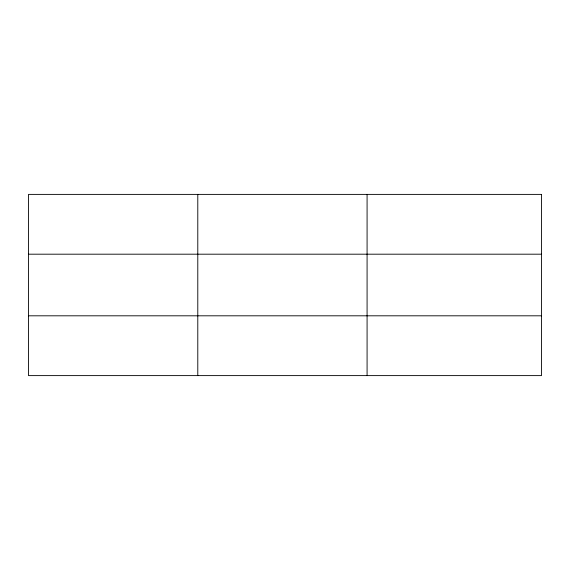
<?xml version="1.0" encoding="UTF-8"?>
<svg xmlns="http://www.w3.org/2000/svg" width="570" height="570" viewBox="0 0 570 570"><rect width="100%" height="100%" fill="white"/><g stroke="black" fill="none" stroke-linecap="round" stroke-linejoin="round"><path stroke-width="0.85" d="M197.79 375.609L197.79 194.391M367.08 375.609L367.08 194.391M28.5 254.191L541.5 254.191M28.5 315.809L541.5 315.809M541.5 194.391L541.5 375.609L28.5 375.609L28.5 194.391L541.5 194.391"/></g></svg>
